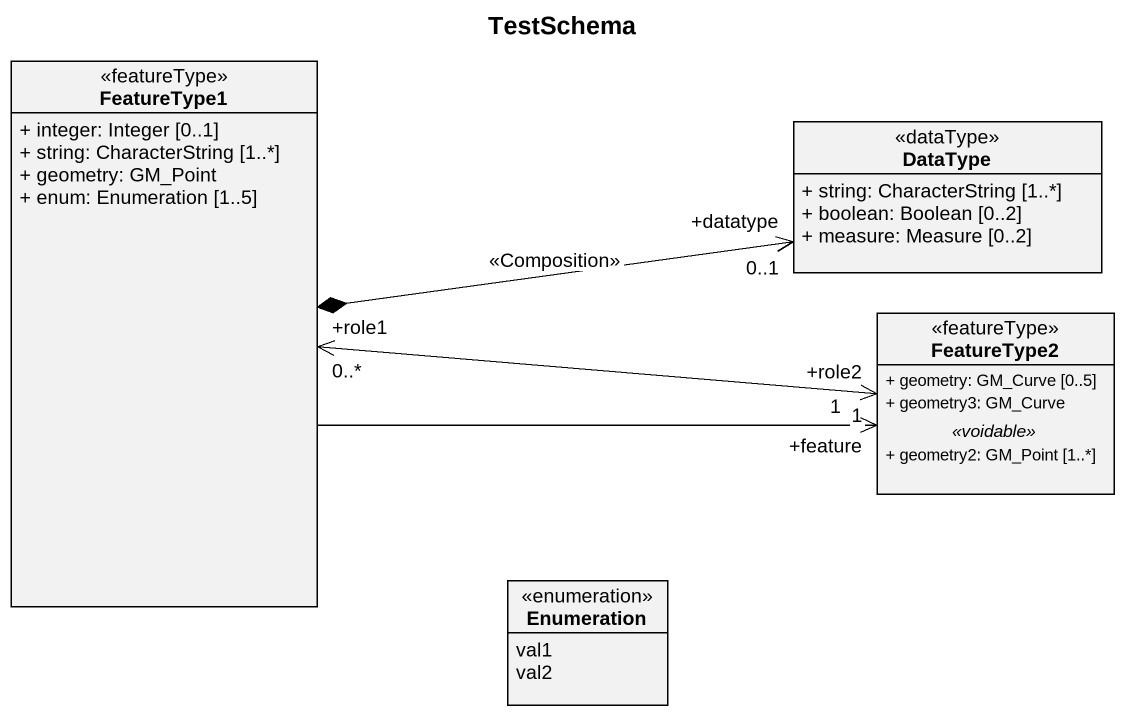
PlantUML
@startuml
title TestSchema
hide circle
hide empty members
skinparam classAttributeIconSize 0
class FeatureType1 <<featureType>> {
  + integer: Integer [0..1]
  + string: CharacterString [1..*]
  + geometry: GM_Point
  + enum: Enumeration [1..5]
}
class DataType <<dataType>> {
  + string: CharacterString [1..*]
  + boolean: Boolean [0..2]
  + measure: Measure [0..2]
}
class FeatureType2 <<featureType>> {
  + geometry: GM_Curve [0..5]
  + geometry3: GM_Curve
  .. <<voidable>> ..
  + geometry2: GM_Point [1..*]
}
enum Enumeration {
  val1
  val2
}
FeatureType1 *-right-> "+datatype\n0..1" DataType : <<Composition>>
FeatureType1 "+role1\n0..*" <-right-> "+role2\n1" FeatureType2
FeatureType1 -right-> "+feature\n1" FeatureType2
@enduml
